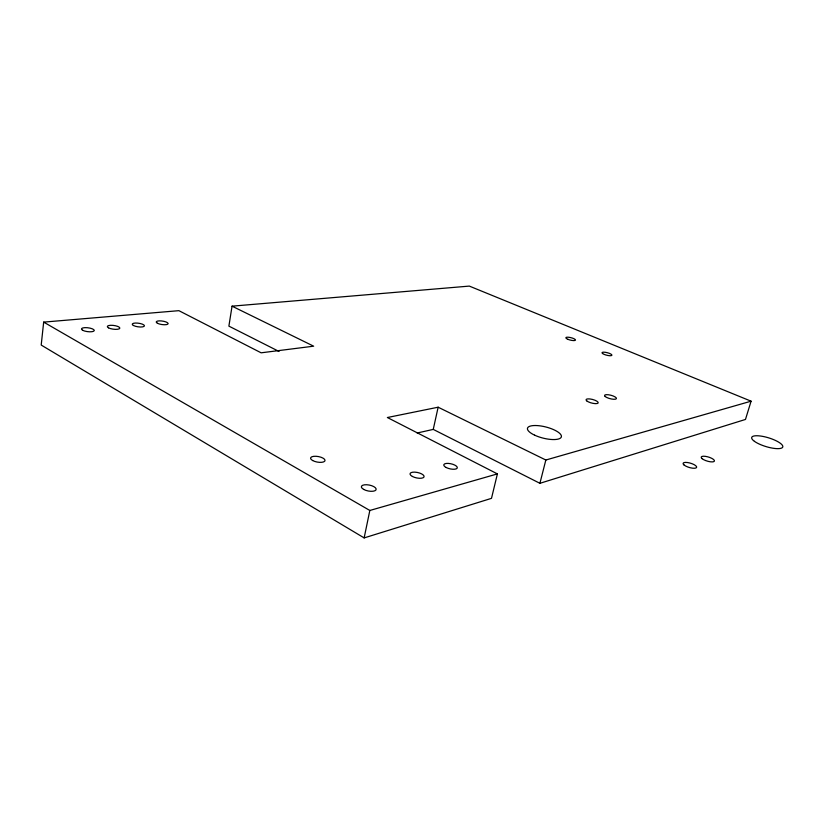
<?xml version="1.0" encoding="UTF-8"?>
<svg xmlns="http://www.w3.org/2000/svg" width="824" height="824" viewBox="0 0 824 824"><rect width="100%" height="100%" fill="white"/><g stroke="black" fill="none" stroke-linecap="round" stroke-linejoin="round"><path stroke-width="1.24" d="M279.058 351.477L228.887 326.129L232.049 306.168L313.656 346.183L261.126 352.816L178.89 310.669L43.672 322.112L41.2 345.06L364.146 537.907L491.495 498.345L497.397 473.903L387.383 417.521L438.141 407.211L545.838 460.019L751.086 401.185L745.473 419.447L539.916 483.307L433.249 429.397L417.181 433.002M364.146 537.907L369.832 510.468L497.397 473.903M433.249 429.397L438.141 407.211M539.916 483.307L545.838 460.019M232.049 306.168L469.32 286.093L751.086 401.185M43.672 322.112L369.832 510.468M363.652 489.404A7.529 3.018 11.2 0 0 375.96 489.94A7.529 3.018 11.2 0 0 366.659 484.739A7.529 3.018 11.2 0 0 363.652 489.404M534.652 435.175A17.479 5.737 14.2 0 0 561.36 436.864A17.479 5.737 14.2 0 0 537.248 425.586A17.479 5.737 14.2 0 0 534.652 435.175M602.571 353.517A5.088 1.298 14.4 0 0 611.12 355.669A5.088 1.298 14.4 0 0 607.206 352.672A5.088 1.298 14.4 0 0 602.571 353.517M754.434 441.334A16.274 4.573 17 0 0 781.389 448.163A16.274 4.573 17 0 0 765.908 437.081A16.274 4.573 17 0 0 754.434 441.334M567.921 339.323A4.975 1.257 13.9 0 0 575.482 340.096A4.975 1.257 13.9 0 0 568.57 337.243A4.975 1.257 13.9 0 0 567.921 339.323M605.197 396.529A6.159 1.772 14.8 0 0 615.528 399.166A6.159 1.772 14.8 0 0 610.759 395.211A6.159 1.772 14.8 0 0 605.197 396.529M586.657 400.814A6.283 1.854 14.6 0 0 597.204 403.513A6.283 1.854 14.6 0 0 592.477 399.434A6.283 1.854 14.6 0 0 586.657 400.814M702.192 458.721A6.901 2.132 16.7 0 0 713.697 461.677A6.901 2.132 16.7 0 0 707.62 456.795A6.901 2.132 16.7 0 0 702.192 458.721M684.054 464.993A7.055 2.235 16.5 0 0 695.817 468.032A7.055 2.235 16.5 0 0 689.74 462.975A7.055 2.235 16.5 0 0 684.054 464.993M108.469 327.818A6.314 1.885 7.5 0 0 119.264 328.807A6.314 1.885 7.5 0 0 112.981 325.367A6.314 1.885 7.5 0 0 108.469 327.818M82.555 330.228A6.468 1.947 7.1 0 0 93.648 331.227A6.468 1.947 7.1 0 0 87.375 327.715A6.468 1.947 7.1 0 0 82.555 330.228M312.636 460.523A7.313 2.812 10.2 0 0 324.759 461.152A7.313 2.812 10.2 0 0 316.045 456.28A7.313 2.812 10.2 0 0 312.636 460.523M157.435 323.255A6.015 1.761 8.3 0 0 167.674 324.223A6.015 1.761 8.3 0 0 161.401 320.938A6.015 1.761 8.3 0 0 157.435 323.255M133.416 325.49A6.159 1.823 7.9 0 0 143.922 326.469A6.159 1.823 7.9 0 0 137.649 323.111A6.159 1.823 7.9 0 0 133.416 325.49M446.186 467.507A6.942 2.585 12.8 0 0 457.227 468.084A6.942 2.585 12.8 0 0 448.194 463.397A6.942 2.585 12.8 0 0 446.186 467.507M412.412 476.468A7.179 2.76 12.2 0 0 423.969 477.024A7.179 2.76 12.2 0 0 414.812 472.131A7.179 2.76 12.2 0 0 412.412 476.468"/></g></svg>
